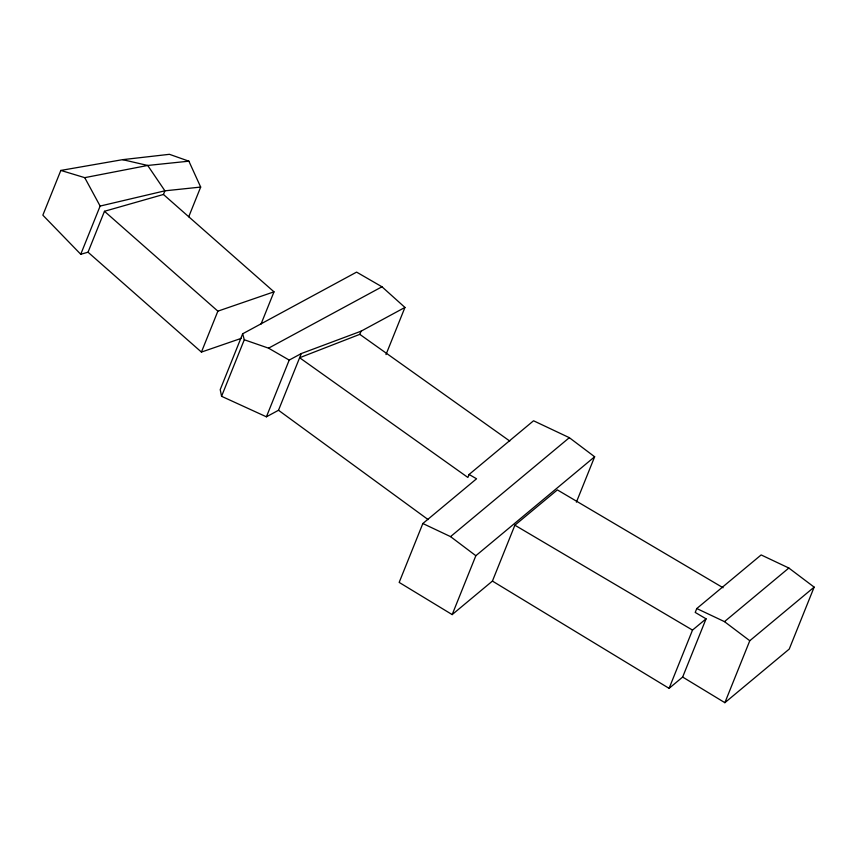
<?xml version="1.0" encoding="UTF-8"?>
<svg xmlns="http://www.w3.org/2000/svg" width="857" height="857" viewBox="0 0 857 857"><rect width="100%" height="100%" fill="white"/><g stroke="black" fill="none" stroke-linecap="round" stroke-linejoin="round"><path stroke-width="1.29" d="M60.836 170.425L42.85 215.171L80.751 254.272L88.025 252.204L104.468 211.283L163.441 194.475L164.908 190.822L147.704 165.455L122.637 159.659L60.836 170.425L84.736 177.656L147.704 165.455L188.883 161.18L200.677 187.072L188.733 216.778M80.751 254.272L100.13 206.066L84.736 177.656M88.025 252.204L201.427 352.077L217.871 311.155L273.994 291.83L163.441 194.475M242.66 333.791L220.217 389.614L221.567 396.298L266.409 416.813L278.504 410.267L301.3 353.545L361.054 331.198L404.943 307.438L381.976 286.784L356.598 272.119L242.66 333.791L244.288 339.758L221.567 396.298M261.031 324.075L273.994 291.83M266.409 416.813L289.205 360.09L301.3 353.545M576.386 502.17L594.64 456.77L569.337 437.681L533.547 420.776L469.09 474.467L467.879 477.456L299.618 357.733L359.79 334.348L361.054 331.198M385.993 354.573L404.943 307.438M469.09 474.467L476.556 478.784L422.844 523.52L399.169 582.406L452.175 614.598L492.421 581.078L514.886 525.202L557.361 489.893L723.094 587.763M452.175 614.598L475.849 555.711L594.64 456.77M682.654 677.051L724.872 702.686L789.243 649.07L814.15 587.12L788.847 568.03L761.145 554.929L696.773 608.545L695.209 612.423L706.061 618.829L682.654 677.051L669.092 688.353L492.421 581.078M669.092 688.353L692.51 630.088L706.061 618.829M724.872 702.686L749.779 640.736L814.15 587.12M422.844 523.52L450.546 536.621L569.337 437.681M696.773 608.545L724.486 621.636L788.847 568.03M244.288 339.758L268.562 348.167L381.976 286.784M201.427 352.077L241.331 338.333M100.13 206.066L164.908 190.822L200.677 187.072M122.637 159.659L169.44 154.314L188.883 161.18M268.562 348.167L289.205 360.09M514.886 525.202L692.51 630.088M359.79 334.348L509.744 441.044M278.504 410.267L428.125 519.588M724.486 621.636L749.779 640.736M450.546 536.621L475.849 555.711M104.468 211.283L217.871 311.155"/></g></svg>
